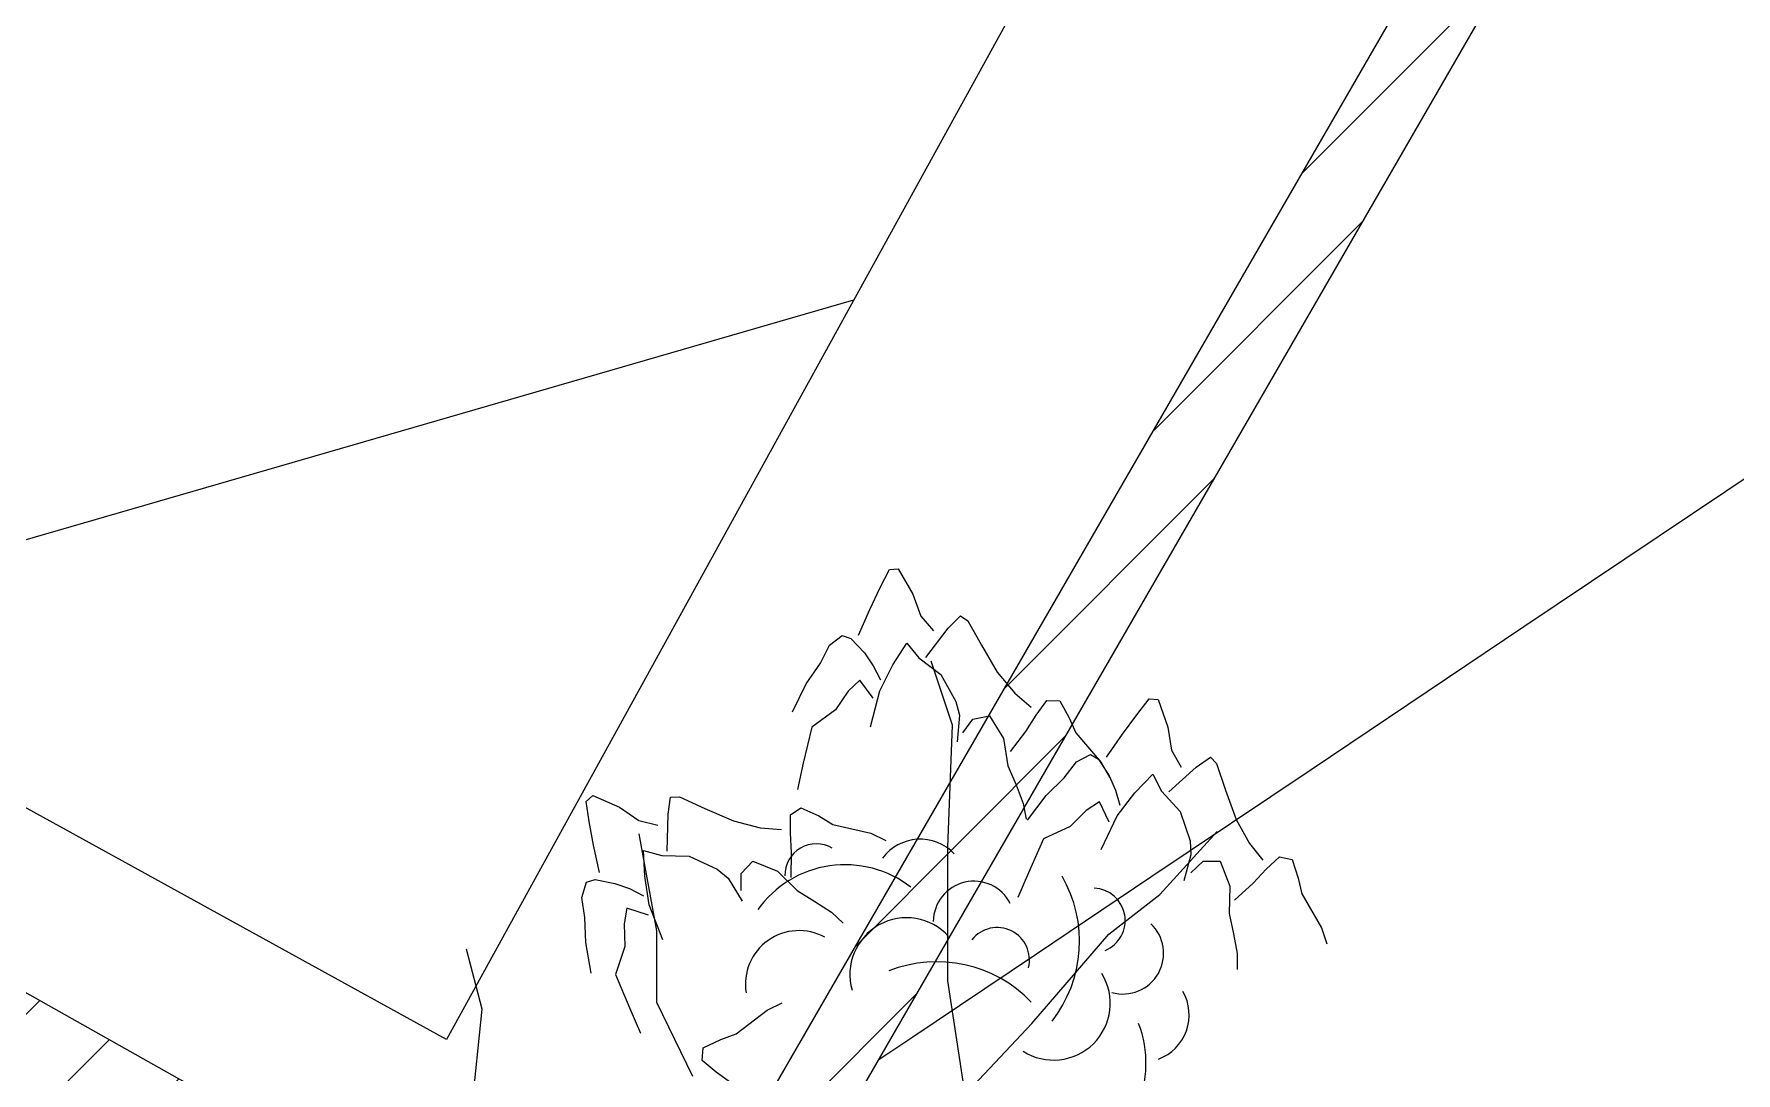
# Model space of a CAD drawing. Header units: millimetres. Extents: x 524954 to 526204, y 9523489 to 9524010.
# Drawn here: x 526011.22 to 526016.75, y 9523912.27 to 9523915.65 of the extents above; entities that cross this region are included whole.
import ezdxf

# ---------------------------------------------------------------- set-up
doc = ezdxf.new("R2010")
doc.units = ezdxf.units.MM
doc.linetypes.add('ACAD_ISO12W100', pattern=[21, 12, -3, 0, -3, 0, -3])
for name, color, linetype in [('Arbre', 34, 'ACAD_ISO12W100'), ('Bati', 6, 'Continuous'), ('Bati_H', 1, 'Continuous'), ('Cloture', 7, 'Continuous'), ('CN_10_00', 1, 'Continuous'), ('Murs', 1, 'Continuous')]:
    doc.layers.add(name, color=color, linetype=linetype)
pattern_1 = [(45, (0, 0), (-0.1767766952966, 0.1767766952966), [])]

# ---------------------------------------------------------------- blocks, each defined once
blk = doc.blocks.new('v088')
at = {"color": 3, "linetype": 'Continuous'}
for p, q in [((-0.0239, 12.3184), (0.0161, 12.3965)), ((0.0161, 12.3965), (0.0546, 12.3999)), ((0.0546, 12.3999), (0.1184, 12.2906)), ((-0.0686, 12.2238), (-0.0239, 12.3184)), ((0.1184, 12.2906), (0.1522, 12.1952)), ((-0.1179, 12.1126), (-0.0686, 12.2238)), ((0.1522, 12.1952), (0.2074, 12.1313)), ((0.2717, 12.1435), (0.3242, 12.1966)), ((0.3242, 12.1966), (0.3557, 12.1751)), ((0.3557, 12.1751), (0.415, 12.0689)), ((-0.2428, 12.0693), (-0.1881, 12.111)), ((-0.1881, 12.111), (-0.1505, 12.0986)), ((0.1746, 12.0155), (0.2717, 12.1435)), ((-0.2828, 11.9912), (-0.2428, 12.0693)), ((-0.1505, 12.0986), (-0.0915, 12.0354)), ((-0.0915, 12.0354), (-0.0536, 11.98)), ((0.0317, 11.9844), (0.0922, 12.0781)), ((0.0922, 12.0781), (0.1437, 12.0135)), ((0.415, 12.0689), (0.4841, 11.9528)), ((-0.344, 11.9013), (-0.2828, 11.9912)), ((-0.0536, 11.98), (-0.0225, 11.9193)), ((-0.0252, 11.8718), (0.0317, 11.9844)), ((0.1437, 12.0135), (0.2395, 11.9416)), ((0.4841, 11.9528), (0.5601, 11.8616)), ((-0.4033, 11.7804), (-0.344, 11.9013)), ((-0.1123, 11.9179), (-0.1618, 11.8694)), ((-0.0542, 11.8389), (-0.1123, 11.9179)), ((0.2395, 11.9416), (0.3048, 11.8248)), ((-0.1618, 11.8694), (-0.2169, 11.7884)), ((-0.066, 11.7153), (-0.0252, 11.8718)), ((0.3048, 11.8248), (0.32, 11.7651)), ((0.5601, 11.8616), (0.6304, 11.8005)), ((0.6527, 11.7656), (0.6994, 11.8293)), ((0.6994, 11.8293), (0.7544, 11.828)), ((0.7544, 11.828), (0.796, 11.7537)), ((1.0886, 11.7676), (1.1424, 11.8368)), ((1.1424, 11.8368), (1.1809, 11.833)), ((1.1809, 11.833), (1.2232, 11.7138)), ((-0.2169, 11.7884), (-0.3202, 11.714)), ((0.32, 11.7651), (0.3106, 11.6498)), ((0.3344, 11.6895), (0.378, 11.7487)), ((0.378, 11.7487), (0.4498, 11.7623)), ((0.4498, 11.7623), (0.5114, 11.6644)), ((0.6075, 11.6944), (0.6527, 11.7656)), ((0.796, 11.7537), (0.824, 11.6885)), ((1.027, 11.683), (1.0886, 11.7676)), ((-0.3202, 11.714), (-0.3572, 11.5582)), ((0.5114, 11.6644), (0.5299, 11.5465)), ((0.5418, 11.6075), (0.6075, 11.6944)), ((0.824, 11.6885), (0.9344, 11.5607)), ((0.9578, 11.583), (1.027, 11.683)), ((1.2232, 11.7138), (1.2386, 11.6137)), ((0.827, 11.5637), (0.8886, 11.5945)), ((0.8886, 11.5945), (0.9232, 11.5753)), ((1.2386, 11.6137), (1.2809, 11.5407)), ((1.3463, 11.5407), (1.4079, 11.583)), ((1.4079, 11.583), (1.4348, 11.556)), ((-0.3572, 11.5582), (-0.3824, 11.4437)), ((0.5299, 11.5465), (0.5653, 11.4632)), ((0.7732, 11.4945), (0.827, 11.5637)), ((0.9232, 11.5753), (0.9693, 11.5022)), ((0.9344, 11.5607), (0.97, 11.497)), ((1.0809, 11.4291), (1.1578, 11.5099)), ((1.1578, 11.5099), (1.1963, 11.4368)), ((1.2271, 11.433), (1.3463, 11.5407)), ((1.4348, 11.556), (1.4733, 11.4406)), ((0.5653, 11.4632), (0.5962, 11.3829)), ((0.6962, 11.4176), (0.7732, 11.4945)), ((0.9693, 11.5022), (0.9963, 11.4406)), ((0.9963, 11.4406), (1.0155, 11.3753)), ((1.1963, 11.4368), (1.2771, 11.3483)), ((1.4733, 11.4406), (1.5194, 11.3137)), ((-1.2987, 11.3921), (-1.2695, 11.4174)), ((-1.2853, 11.3054), (-1.2987, 11.3921)), ((-1.2695, 11.4174), (-1.1537, 11.3664)), ((-1.1537, 11.3664), (-1.0704, 11.3089)), ((-0.9434, 11.3371), (-0.9319, 11.4109)), ((-0.9319, 11.4109), (-0.8938, 11.412)), ((-0.8938, 11.412), (-0.7835, 11.3608)), ((-0.4126, 11.3334), (-0.3673, 11.3647)), ((-0.3673, 11.3647), (-0.2901, 11.3288)), ((0.5962, 11.3829), (0.6091, 11.3149)), ((0.6155, 11.3099), (0.6962, 11.4176)), ((0.927, 11.3906), (0.8693, 11.3522)), ((0.9693, 11.3022), (0.927, 11.3906)), ((1.004, 11.3291), (1.0809, 11.4291)), ((-1.266, 11.2026), (-1.2853, 11.3054)), ((-1.0704, 11.3089), (-0.9882, 11.2895)), ((-0.9469, 11.1764), (-0.9434, 11.3371)), ((-0.7835, 11.3608), (-0.6595, 11.3072)), ((-0.6595, 11.3072), (-0.5444, 11.2779)), ((-0.4131, 11.2545), (-0.4126, 11.3334)), ((-0.2901, 11.3288), (-0.2291, 11.2925)), ((-0.2291, 11.2925), (-0.0648, 11.2537)), ((0.8693, 11.3522), (0.8001, 11.2829)), ((0.9347, 11.1829), (1.004, 11.3291)), ((1.2771, 11.3483), (1.3194, 11.2214)), ((1.5194, 11.3137), (1.5771, 11.2099)), ((-0.5444, 11.2779), (-0.4516, 11.2697)), ((-0.4079, 11.1703), (-0.4131, 11.2545)), ((-0.0648, 11.2537), (0.0014, 11.223)), ((0.6847, 11.2291), (0.6193, 11.0829)), ((0.8001, 11.2829), (0.6847, 11.2291)), ((1.3194, 11.2214), (1.3232, 11.1598)), ((-1.2408, 11.0836), (-1.266, 11.2026)), ((-1.0503, 11.1789), (-0.9708, 11.1567)), ((-1.0444, 11.0675), (-1.0503, 11.1789)), ((-0.9708, 11.1567), (-0.851, 11.1547)), ((-0.851, 11.1547), (-0.7296, 11.0984)), ((-0.4102, 11.0614), (-0.4079, 11.1703)), ((1.3232, 11.1598), (1.2925, 11.0483)), ((1.5771, 11.2099), (1.6348, 11.1368)), ((1.6502, 11.0983), (1.7079, 11.1522)), ((1.7079, 11.1522), (1.7617, 11.1406)), ((1.7617, 11.1406), (1.7887, 11.0598)), ((-1.0245, 10.9429), (-1.0444, 11.0675)), ((-0.7296, 11.0984), (-0.6822, 11.0589)), ((-0.6263, 11.0061), (-0.6257, 11.0796)), ((-0.6257, 11.0796), (-0.5755, 11.1328)), ((-0.5755, 11.1328), (-0.4682, 11.0896)), ((-0.4682, 11.0896), (-0.3841, 11.005)), ((0.6193, 11.0829), (0.5731, 10.9752)), ((1.3232, 11.0829), (1.3771, 11.1329)), ((1.3771, 11.1329), (1.4502, 11.1329)), ((1.4502, 11.1329), (1.4925, 11.0252)), ((1.5925, 11.0368), (1.6502, 11.0983)), ((-1.3166, 10.9752), (-1.2967, 11.0411)), ((-1.2967, 11.0411), (-1.2589, 11.0531)), ((-1.2589, 11.0531), (-1.1741, 11.0365)), ((-1.1741, 11.0365), (-1.1109, 11.0139)), ((-1.1109, 11.0139), (-1.0501, 10.983)), ((-0.6822, 11.0589), (-0.6222, 10.96)), ((-0.3841, 11.005), (-0.3065, 10.9583)), ((1.4925, 11.0252), (1.4886, 10.906)), ((1.5117, 10.9637), (1.5925, 11.0368)), ((1.7887, 11.0598), (1.8041, 10.9906)), ((-1.3032, 10.8885), (-1.3166, 10.9752)), ((-1.122, 10.9292), (-1.1336, 10.8608)), ((-1.0286, 10.8992), (-1.122, 10.9292)), ((-0.9657, 10.7922), (-1.0245, 10.9429)), ((-0.3065, 10.9583), (-0.2344, 10.9114)), ((1.8041, 10.9906), (1.8887, 10.8444)), ((-1.3, 10.7798), (-1.3032, 10.8885)), ((-1.1336, 10.8608), (-1.1308, 10.7629)), ((-0.2344, 10.9114), (-0.1841, 10.8638)), ((1.4886, 10.906), (1.5079, 10.8175)), ((-1.2771, 10.6471), (-1.3, 10.7798)), ((1.5079, 10.8175), (1.5233, 10.7329)), ((1.8887, 10.8444), (1.9118, 10.7752)), ((-1.1308, 10.7629), (-1.1708, 10.642)), ((1.5233, 10.7329), (1.5233, 10.6636)), ((-1.1708, 10.642), (-1.1094, 10.4942)), ((-1.1094, 10.4942), (-1.0628, 10.3867)), ((-0.648, 10.3846), (-0.514, 10.4875)), ((-0.514, 10.4875), (-0.4484, 10.5194)), ((-0.7912, 10.3231), (-0.7146, 10.3603)), ((-0.7146, 10.3603), (-0.648, 10.3846)), ((-0.7957, 10.2682), (-0.7912, 10.3231)), ((-0.7348, 10.218), (-0.7957, 10.2682)), ((-0.6662, 10.1688), (-0.7348, 10.218))]:
    blk.add_line(p, q, dxfattribs=at)
at = {"linetype": 'Continuous'}
for p, q in [((0.2897, 11.7219), (0.1969, 11.9998)), ((0.2697, 11.1929), (0.2897, 11.7219)), ((-0.9914, 10.8307), (-1.0686, 11.252)), ((1.1882, 10.9882), (1.4374, 11.2608)), ((0.2693, 10.6145), (0.2697, 11.1929)), ((0.9679, 10.8157), (1.1882, 10.9882)), ((-0.9911, 10.5198), (-0.9914, 10.8307)), ((0.6339, 10.4293), (0.9679, 10.8157)), ((-1.7492, 10.4915), (-1.8168, 10.7513)), ((0.3448, 10.1217), (0.2693, 10.6145)), ((-1.8059, 9.9306), (-1.7492, 10.4915)), ((-0.8352, 10.1996), (-0.9911, 10.5198)), ((0.3358, 10.1122), (0.6339, 10.4293))]:
    blk.add_line(p, q, dxfattribs=at)
at = {"color": 3, "linetype": 'Continuous'}
for centre, major_axis, start_param, end_param in [((-0.3005, 11.0717), (0.0964, 0.0964), 0.254619, 2.377018), ((0.1501, 11.0237), (0.1445, 0.1445), 6.263619, 7.998733), ((-0.1756, 10.6509), (0.3298, 0.3298), 0.12682, 1.733702), ((0.2754, 10.7857), (0.3995, 0.3995), 4.836335, 6.022049), ((0.3829, 10.8698), (-0.1246, 0.1246), 4.396235, 7.060094), ((0.8987, 10.8757), (0.099, 0.099), 4.31771, 7.031286), ((-0.3757, 10.5998), (0.1641, 0.1641), 0.282297, 2.520721), ((0.0911, 10.6412), (0.1741, 0.1741), 6.236163, 8.918901), ((0.4834, 10.7051), (-0.099, 0.099), 3.680741, 6.394318), ((1.0287, 10.7332), (-0.1246, 0.1246), 2.081137, 4.744996), ((0.2226, 10.1318), (-0.3995, 0.3995), 4.689978, 5.875693), ((0.7276, 10.5169), (-0.1741, 0.1741), 1.793126, 4.475865), ((1.1114, 10.4666), (-0.1445, 0.1445), 2.713295, 4.448408), ((0.6623, 10.2582), (-0.3298, 0.3298), 2.69514, 4.302022)]:
    blk.add_ellipse(centre, major_axis=major_axis, ratio=1, start_param=start_param, end_param=end_param, dxfattribs=at)

msp = doc.modelspace()

# ---------------------------------------------------------------- hatches: boundary and pattern name
at = {"layer": 'Bati_H'}
h = msp.add_hatch(dxfattribs=at)
h.set_pattern_fill('_U', color=256, scale=2, angle=16.161, style=0, pattern_type=0)
h.set_pattern_definition([(16.160970924, (0, 0), (-0.5566738057, 1.92096701534), [])])
h.paths.add_polyline_path([(526008.9734, 9523918.9723), (526014.5143, 9523915.9213), (526012.5624, 9523912.3765), (526006.9366, 9523915.4743), (526007.0215, 9523915.4275)])
at = {"layer": 'Murs'}
h = msp.add_hatch(dxfattribs=at)
h.set_pattern_fill('_U', color=256, scale=0.25, angle=45, style=0, pattern_type=0)
h.set_pattern_definition(pattern_1)
h.paths.add_polyline_path([(526027.2311, 9523935.2789), (526027.0228, 9523935.4182), (526013.0424, 9523911.2084), (526005.0703, 9523898.1967), (525997.1658, 9523884.9716), (525997.3803, 9523884.8433), (526005.2842, 9523898.0672), (526013.2573, 9523911.0806)])
h = msp.add_hatch(dxfattribs=at)
h.set_pattern_fill('_U', color=256, scale=0.25, angle=45, style=0, pattern_type=0)
h.set_pattern_definition(pattern_1)
h.paths.add_polyline_path([(526005.8525, 9523915.2511), (526013.2573, 9523911.0806), (526013.3799, 9523911.2984), (526005.9752, 9523915.4689)])

# ---------------------------------------------------------------- linework, layer by layer
at = {"layer": 'Bati', "flags": 128}
msp.add_lwpolyline([(526008.9734, 9523918.9723), (526014.5143, 9523915.9213), (526012.5624, 9523912.3765), (526006.9366, 9523915.4743), (526007.0215, 9523915.4275)], close=True, dxfattribs=at)
at = {"layer": 'Cloture', "elevation": 308.28, "flags": 128}
for points in [[(525997.3803, 9523884.8433), (526005.2842, 9523898.0672), (526013.2573, 9523911.0806), (526027.4741, 9523935.6997), (526035.8582, 9523949.3466)], [(525997.1658, 9523884.9716), (526005.0703, 9523898.1967), (526013.0424, 9523911.2084), (526027.2635, 9523935.8273)], [(526005.9752, 9523915.4689), (526013.3799, 9523911.2984)]]:
    msp.add_lwpolyline(points, dxfattribs=at)
at = {"layer": 'CN_10_00', "elevation": 310, "flags": 128}
msp.add_lwpolyline([(526013.9681, 9523912.3115), (526013.9722, 9523912.3143), (526014.0009, 9523912.3335), (526014.0787, 9523912.3857), (526014.2303, 9523912.4874), (526014.4802, 9523912.6551), (526014.8529, 9523912.9052), (526015.3732, 9523913.2543), (526016.0655, 9523913.7188), (526016.9422, 9523914.3067), (526017.9671, 9523914.9919), (526019.0915, 9523915.7398), (526020.2669, 9523916.5157), (526021.4448, 9523917.2851), (526022.5767, 9523918.0132), (526023.6139, 9523918.6656), (526024.5081, 9523919.2074), (526025.2234, 9523919.6134), (526025.7756, 9523919.8948), (526026.193, 9523920.0723), (526026.5043, 9523920.1663), (526026.7378, 9523920.1975), (526026.922, 9523920.1865), (526027.0241, 9523920.166)], dxfattribs=at)

# ---------------------------------------------------------------- block references
at = {"layer": 'Arbre', "xscale": 0.75, "yscale": 0.75, "zscale": 0.75}
msp.add_blockref('v088', (526013.9902, 9523904.6067, 309.67), dxfattribs=at)

doc.saveas('drawing.dxf')
